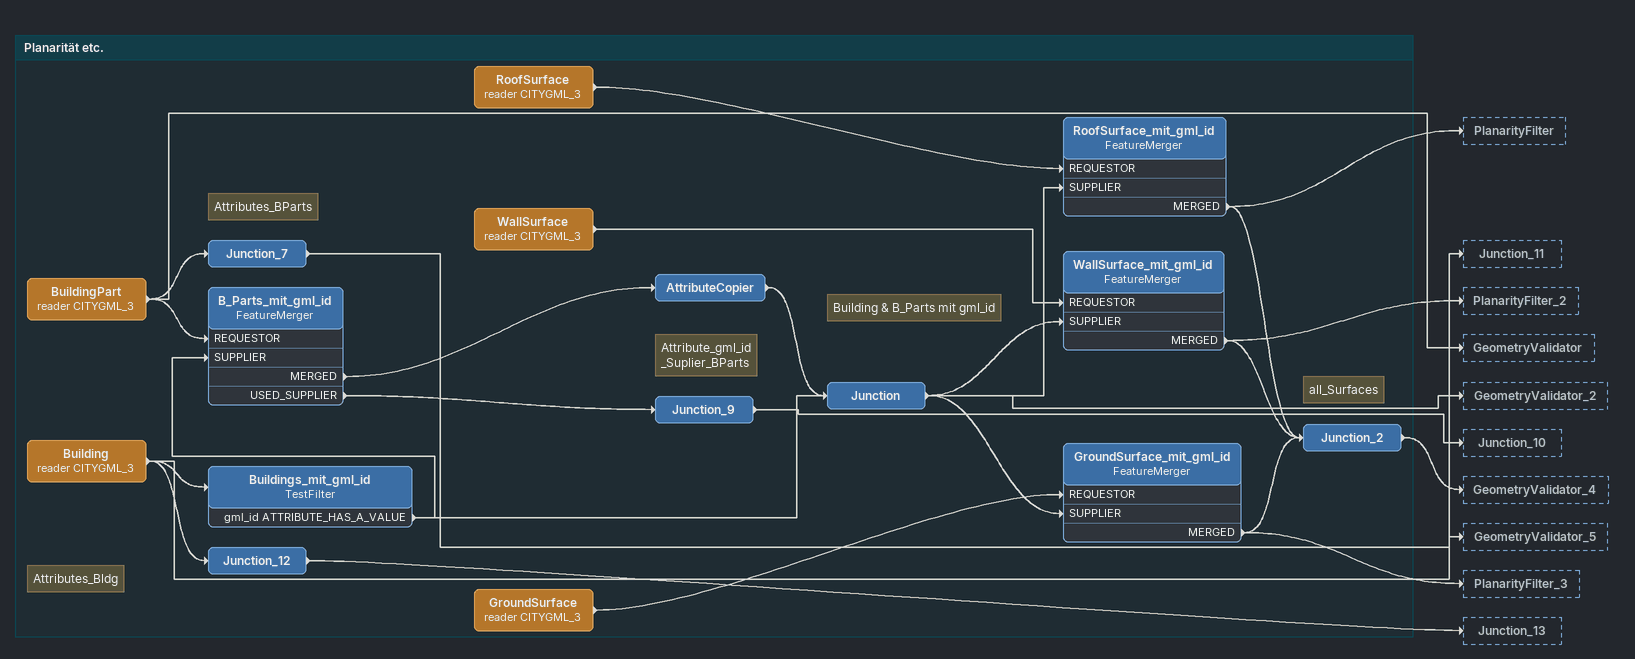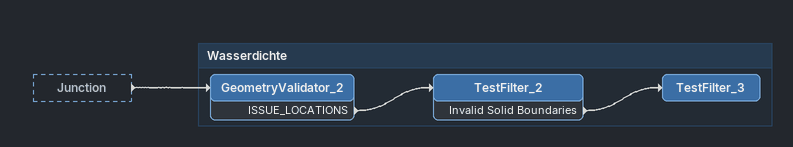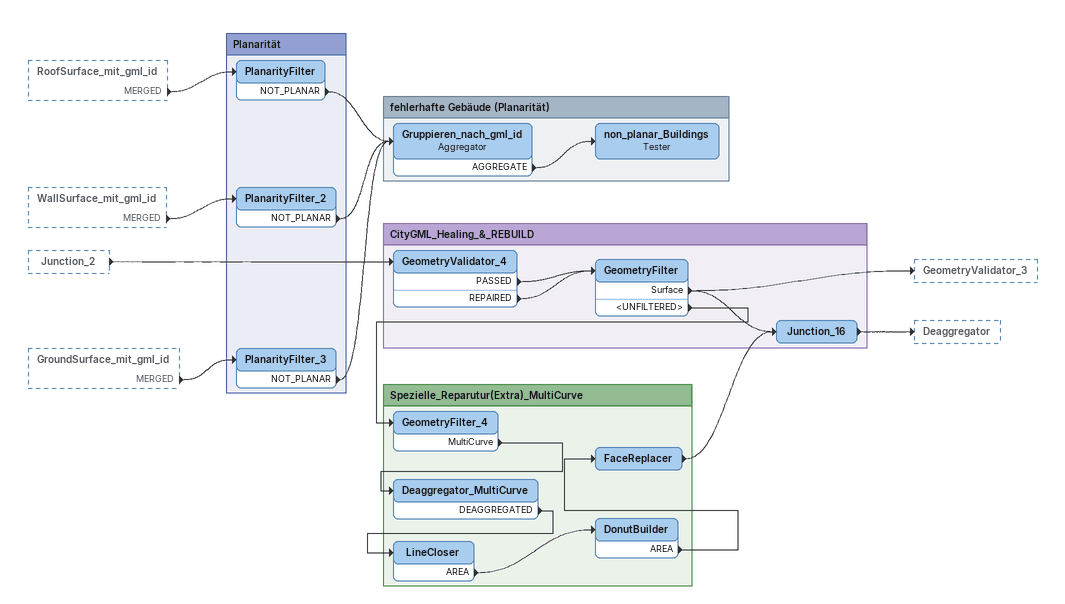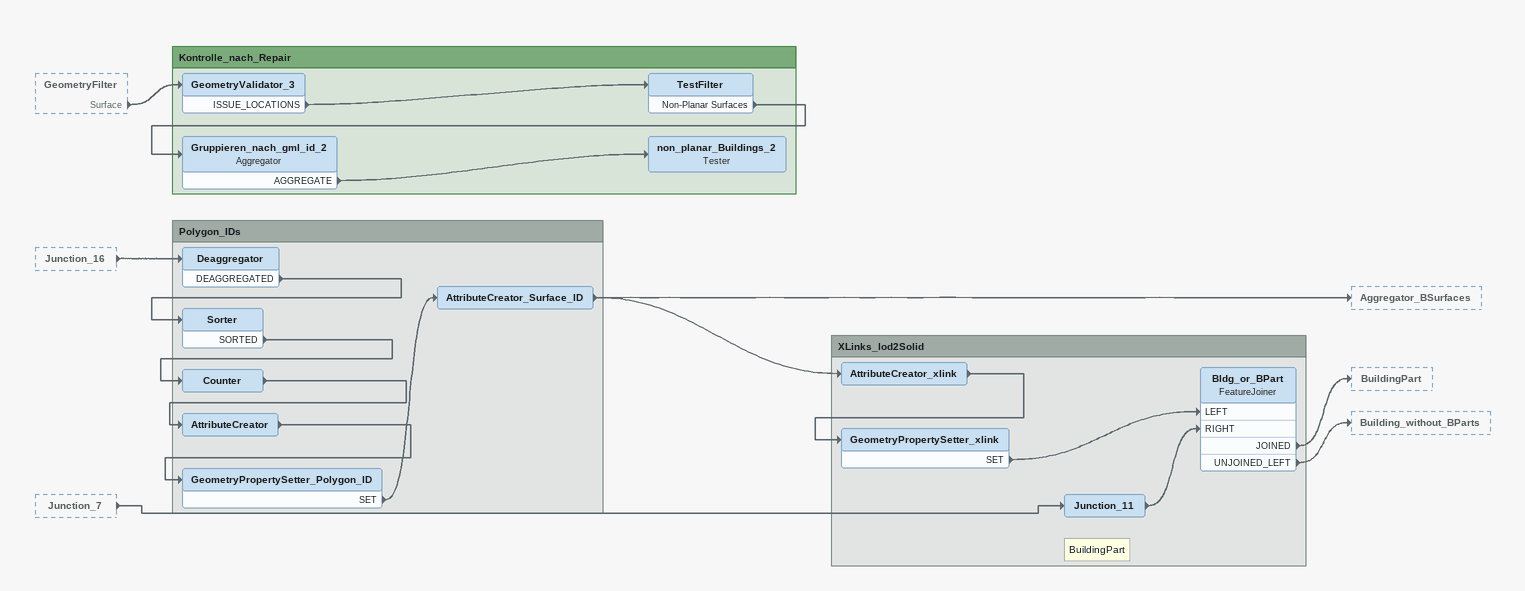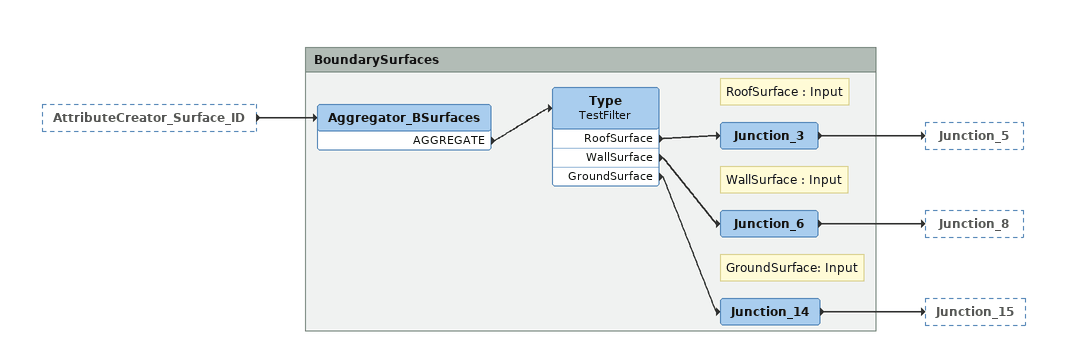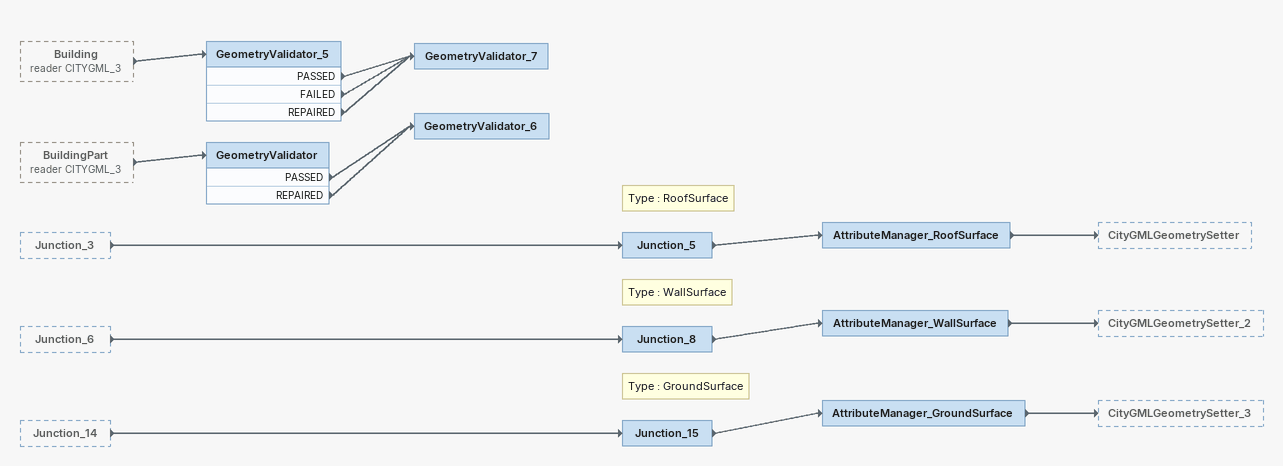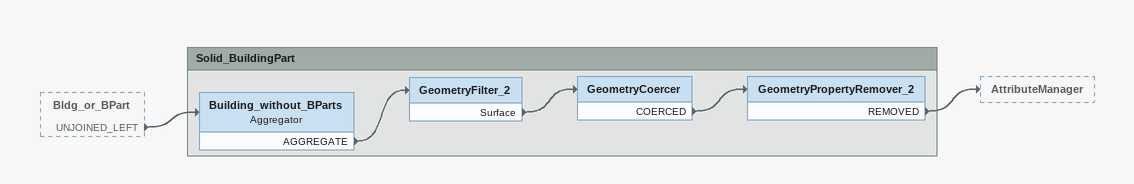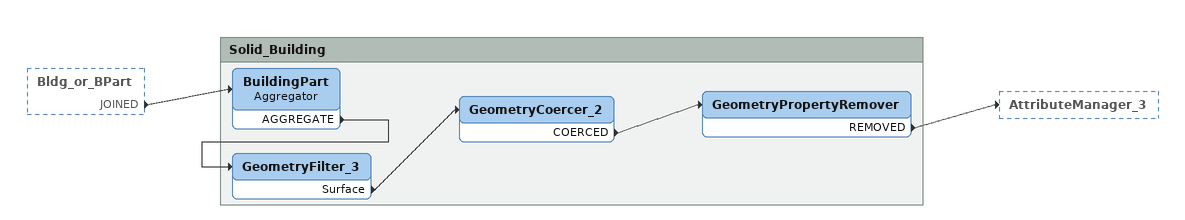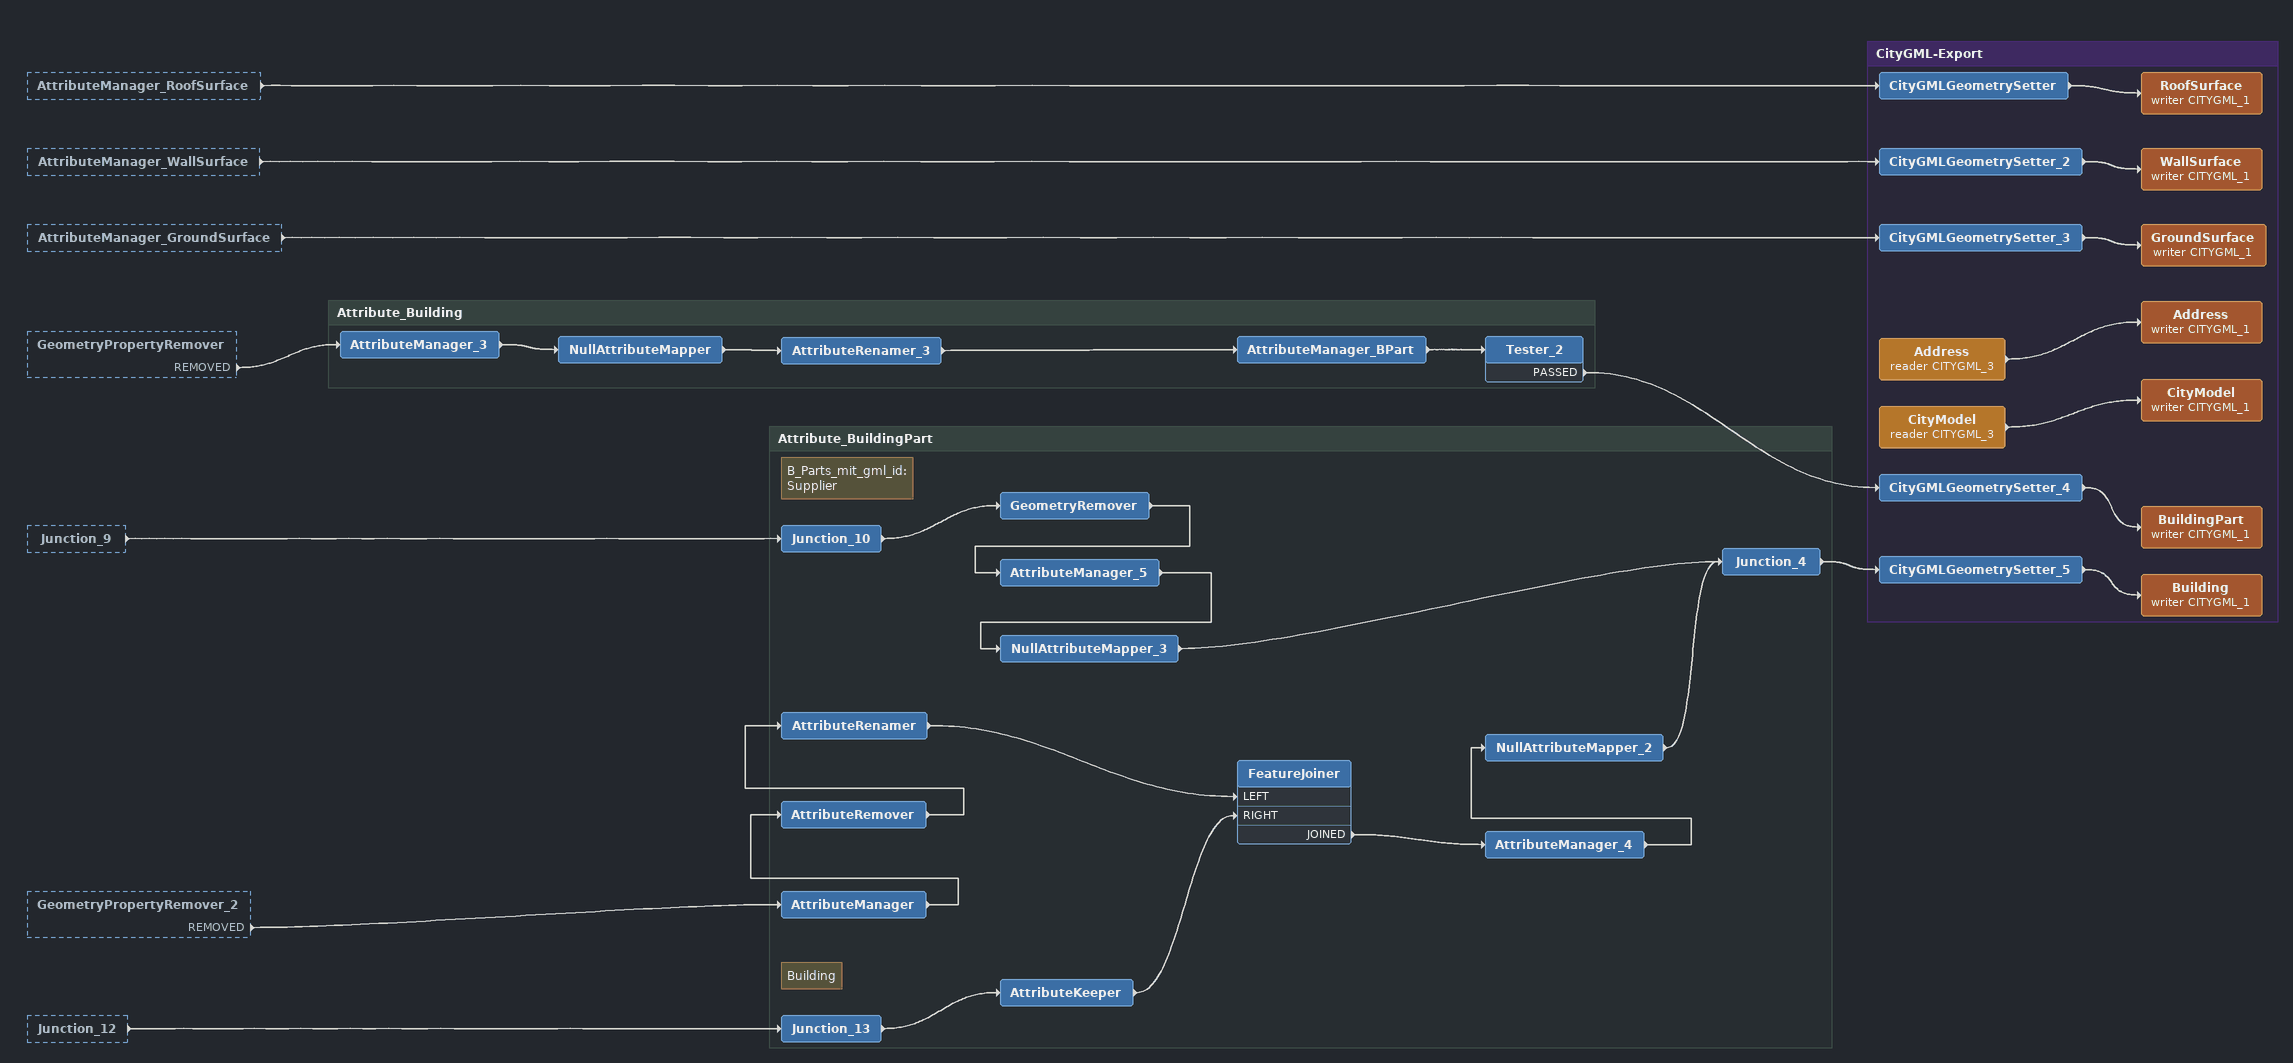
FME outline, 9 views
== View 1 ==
Bookmark: Planarität etc.
BuildingPart (reader CITYGML_3)
    -> B_Parts_mit_gml_id [REQUESTOR]
    -> Junction_7
    -> GeometryValidator
Note: Attributes_BParts
Junction_7
    -> Junction_11
Building (reader CITYGML_3)
    -> Buildings_mit_gml_id
    -> Junction_12
    -> GeometryValidator_5
Buildings_mit_gml_id: TestFilter
    gml_id ATTRIBUTE_HAS_A_VALUE -> Junction
    gml_id ATTRIBUTE_HAS_A_VALUE -> B_Parts_mit_gml_id [SUPPLIER]
B_Parts_mit_gml_id: FeatureMerger
    MERGED -> AttributeCopier
    USED_SUPPLIER -> Junction_9
AttributeCopier
    -> Junction
Note: Building & B_Parts mit gml_id
Junction
    -> RoofSurface_mit_gml_id [SUPPLIER]
    -> WallSurface_mit_gml_id [SUPPLIER]
    -> GroundSurface_mit_gml_id [SUPPLIER]
    -> GeometryValidator_2
Note: Attribute_gml_id / _Suplier_BParts
Junction_9
    -> Junction_10
Note: Attributes_Bldg
Junction_12
    -> Junction_13
RoofSurface (reader CITYGML_3)
    -> RoofSurface_mit_gml_id [REQUESTOR]
RoofSurface_mit_gml_id: FeatureMerger
    MERGED -> PlanarityFilter
    MERGED -> Junction_2
WallSurface (reader CITYGML_3)
    -> WallSurface_mit_gml_id [REQUESTOR]
WallSurface_mit_gml_id: FeatureMerger
    MERGED -> PlanarityFilter_2
    MERGED -> Junction_2
GroundSurface (reader CITYGML_3)
    -> GroundSurface_mit_gml_id [REQUESTOR]
GroundSurface_mit_gml_id: FeatureMerger
    MERGED -> PlanarityFilter_3
    MERGED -> Junction_2
Note: all_Surfaces
Junction_2
    -> GeometryValidator_4

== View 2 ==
Junction [outside]
    -> GeometryValidator_2

Bookmark: Wasserdichte
GeometryValidator_2
    ISSUE_LOCATIONS -> TestFilter_2
TestFilter_2
    Invalid Solid Boundaries -> TestFilter_3
TestFilter_3

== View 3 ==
RoofSurface_mit_gml_id [outside]
    MERGED -> PlanarityFilter
WallSurface_mit_gml_id [outside]
    MERGED -> PlanarityFilter_2
Junction_2 [outside]
    -> GeometryValidator_4
GroundSurface_mit_gml_id [outside]
    MERGED -> PlanarityFilter_3

Bookmark: Planarität
PlanarityFilter
    NOT_PLANAR -> Gruppieren_nach_gml_id
PlanarityFilter_2
    NOT_PLANAR -> Gruppieren_nach_gml_id
PlanarityFilter_3
    NOT_PLANAR -> Gruppieren_nach_gml_id

Bookmark: CityGML_Healing_&_REBUILD
GeometryValidator_4
    PASSED -> GeometryFilter
    REPAIRED -> GeometryFilter
GeometryFilter
    Surface -> GeometryValidator_3
    Surface -> Junction_16
    <UNFILTERED> -> GeometryFilter_4
Junction_16
    -> Deaggregator

Bookmark: Spezielle_Reparutur(Extra)_MultiCurve
GeometryFilter_4
    MultiCurve -> Deaggregator_MultiCurve
Deaggregator_MultiCurve
    DEAGGREGATED -> LineCloser
LineCloser
    AREA -> DonutBuilder
DonutBuilder
    AREA -> FaceReplacer
FaceReplacer
    -> Junction_16

Bookmark: fehlerhafte Gebäude (Planarität)
Gruppieren_nach_gml_id: Aggregator
    AGGREGATE -> non_planar_Buildings
non_planar_Buildings: Tester

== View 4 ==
GeometryFilter [outside]
    Surface -> GeometryValidator_3
Junction_16 [outside]
    -> Deaggregator
Junction_7 [outside]
    -> Junction_11

Bookmark: XLinks_lod2Solid
Note: BuildingPart
Junction_11
    -> Bldg_or_BPart [RIGHT]
AttributeCreator_xlink
    -> GeometryPropertySetter_xlink
GeometryPropertySetter_xlink
    SET -> Bldg_or_BPart [LEFT]
Bldg_or_BPart: FeatureJoiner
    JOINED -> BuildingPart
    UNJOINED_LEFT -> Building_without_BParts

Bookmark: Kontrolle_nach_Repair
GeometryValidator_3
    ISSUE_LOCATIONS -> TestFilter
TestFilter
    Non-Planar Surfaces -> Gruppieren_nach_gml_id_2
Gruppieren_nach_gml_id_2: Aggregator
    AGGREGATE -> non_planar_Buildings_2
non_planar_Buildings_2: Tester

Bookmark: Polygon_IDs
Deaggregator
    DEAGGREGATED -> Sorter
Sorter
    SORTED -> Counter
Counter
    -> AttributeCreator
AttributeCreator
    -> GeometryPropertySetter_Polygon_ID
GeometryPropertySetter_Polygon_ID
    SET -> AttributeCreator_Surface_ID
AttributeCreator_Surface_ID
    -> Aggregator_BSurfaces
    -> AttributeCreator_xlink

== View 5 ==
AttributeCreator_Surface_ID [outside]
    -> Aggregator_BSurfaces

Bookmark: BoundarySurfaces
Aggregator_BSurfaces
    AGGREGATE -> Type
Type: TestFilter
    RoofSurface -> Junction_3
    WallSurface -> Junction_6
    GroundSurface -> Junction_14
Note: RoofSurface : Input
Junction_3
    -> Junction_5
Note: WallSurface : Input
Junction_6
    -> Junction_8
Note: GroundSurface: Input
Junction_14
    -> Junction_15

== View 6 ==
Building (reader CITYGML_3) [outside]
    -> GeometryValidator_5
BuildingPart (reader CITYGML_3) [outside]
    -> GeometryValidator
Junction_3 [outside]
    -> Junction_5
Junction_6 [outside]
    -> Junction_8
Junction_14 [outside]
    -> Junction_15
GeometryValidator
    PASSED -> GeometryValidator_6
    REPAIRED -> GeometryValidator_6
GeometryValidator_6
GeometryValidator_5
    PASSED -> GeometryValidator_7
    FAILED -> GeometryValidator_7
    REPAIRED -> GeometryValidator_7
GeometryValidator_7
Note: Type : RoofSurface
Junction_5
    -> AttributeManager_RoofSurface
AttributeManager_RoofSurface
    -> CityGMLGeometrySetter
Note: Type : WallSurface
Junction_8
    -> AttributeManager_WallSurface
AttributeManager_WallSurface
    -> CityGMLGeometrySetter_2
Note: Type : GroundSurface
Junction_15
    -> AttributeManager_GroundSurface
AttributeManager_GroundSurface
    -> CityGMLGeometrySetter_3

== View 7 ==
Bldg_or_BPart [outside]
    UNJOINED_LEFT -> Building_without_BParts

Bookmark: Solid_BuildingPart
Building_without_BParts: Aggregator
    AGGREGATE -> GeometryFilter_2
GeometryFilter_2
    Surface -> GeometryCoercer
GeometryCoercer
    COERCED -> GeometryPropertyRemover_2
GeometryPropertyRemover_2
    REMOVED -> AttributeManager

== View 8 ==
Bldg_or_BPart [outside]
    JOINED -> BuildingPart

Bookmark: Solid_Building
BuildingPart: Aggregator
    AGGREGATE -> GeometryFilter_3
GeometryFilter_3
    Surface -> GeometryCoercer_2
GeometryCoercer_2
    COERCED -> GeometryPropertyRemover
GeometryPropertyRemover
    REMOVED -> AttributeManager_3

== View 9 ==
AttributeManager_RoofSurface [outside]
    -> CityGMLGeometrySetter
AttributeManager_WallSurface [outside]
    -> CityGMLGeometrySetter_2
AttributeManager_GroundSurface [outside]
    -> CityGMLGeometrySetter_3
GeometryPropertyRemover [outside]
    REMOVED -> AttributeManager_3
Junction_9 [outside]
    -> Junction_10
GeometryPropertyRemover_2 [outside]
    REMOVED -> AttributeManager
Junction_12 [outside]
    -> Junction_13

Bookmark: Attribute_BuildingPart
Note: B_Parts_mit_gml_id: / Supplier
Junction_10
    -> GeometryRemover
GeometryRemover
    -> AttributeManager_5
AttributeManager_5
    -> NullAttributeMapper_3
NullAttributeMapper_3
    -> Junction_4
Note: Building
Junction_13
    -> AttributeKeeper
AttributeKeeper
    -> FeatureJoiner [RIGHT]
AttributeManager
    -> AttributeRemover
AttributeRemover
    -> AttributeRenamer
AttributeRenamer
    -> FeatureJoiner [LEFT]
FeatureJoiner
    JOINED -> AttributeManager_4
AttributeManager_4
    -> NullAttributeMapper_2
NullAttributeMapper_2
    -> Junction_4
Junction_4
    -> CityGMLGeometrySetter_5

Bookmark: CityGML-Export
CityGMLGeometrySetter
    -> RoofSurface (writer CITYGML_1)
RoofSurface (writer CITYGML_1)
CityGMLGeometrySetter_2
    -> WallSurface (writer CITYGML_1)
WallSurface (writer CITYGML_1)
CityGMLGeometrySetter_3
    -> GroundSurface (writer CITYGML_1)
GroundSurface (writer CITYGML_1)
CityGMLGeometrySetter_4
    -> BuildingPart (writer CITYGML_1)
BuildingPart (writer CITYGML_1)
CityGMLGeometrySetter_5
    -> Building (writer CITYGML_1)
Building (writer CITYGML_1)
Address (reader CITYGML_3)
    -> Address (writer CITYGML_1)
Address (writer CITYGML_1)
CityModel (reader CITYGML_3)
    -> CityModel (writer CITYGML_1)
CityModel (writer CITYGML_1)

Bookmark: Attribute_Building
AttributeManager_3
    -> NullAttributeMapper
NullAttributeMapper
    -> AttributeRenamer_3
AttributeRenamer_3
    -> AttributeManager_BPart
AttributeManager_BPart
    -> Tester_2
Tester_2
    PASSED -> CityGMLGeometrySetter_4
